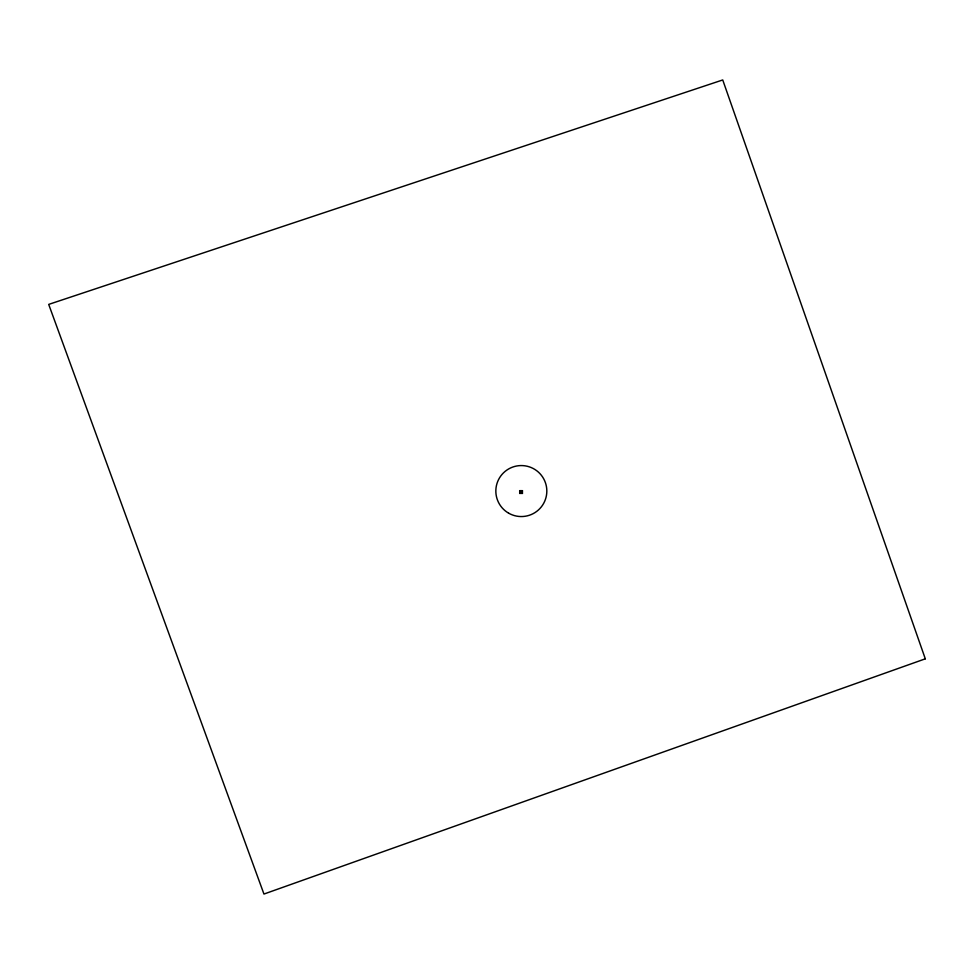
<?xml version="1.0" encoding="UTF-8"?>
<svg xmlns="http://www.w3.org/2000/svg" width="974" height="974" viewBox="0 0 974 974"><rect width="100%" height="100%" fill="white"/><g stroke="black" fill="none" stroke-linecap="round" stroke-linejoin="round"><path stroke-width="1.46" d="M519.714 493.416L520.445 491.407L519.702 490.665L522.441 490.677L522.441 493.416L519.702 493.404L519.702 490.665M522.441 490.665L521.699 492.674L522.441 493.416M925.3 658.826L263.954 894.047L48.7 304.399L722.732 79.953L925.3 658.826M508.586 513.14A25.494 25.494 0 0 0 546.828 491.054A25.494 25.494 0 0 0 508.586 468.981A25.494 25.494 0 0 0 508.586 513.14"/></g></svg>
